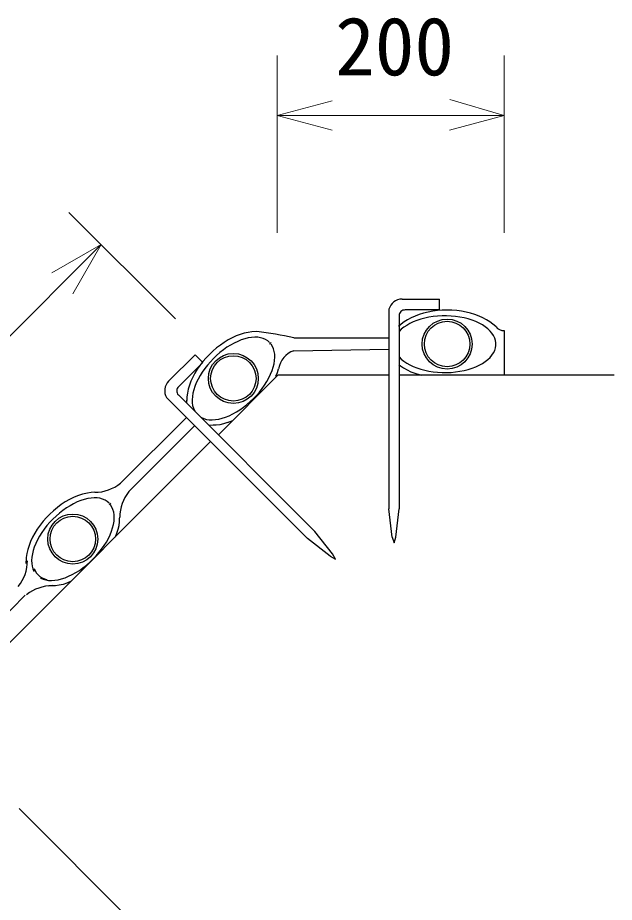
# Model space of a CAD drawing. Units: millimetres, scale not verified. Extents: x 200 to 8200, y 200 to 5838.
# Drawn here: x 2945 to 3470, y 3580 to 4359 of the extents above; entities that cross this region are included whole.
import ezdxf
from ezdxf.enums import TextEntityAlignment as Align

# ---------------------------------------------------------------- set-up
doc = ezdxf.new("R2010")
doc.units = ezdxf.units.MM
doc.header["$LTSCALE"] = 20
for name, color, linetype, lineweight in [('C-STR', 7, 'Continuous', 25), ('C-STR-DIM', 1, 'Continuous', 13), ('C-STR-HTXT', 1, 'Continuous', 13)]:
    doc.layers.add(name, color=color, linetype=linetype, lineweight=lineweight)
doc.styles.add('ＭＳ ゴシック', font='')
doc.styles.get('ＭＳ ゴシック').set_extended_font_data('MS Gothic')

msp = doc.modelspace()

# ---------------------------------------------------------------- linework, layer by layer
at = {"layer": 'C-STR'}
for p, q in [((3283.46, 4111.03), (3316.41, 4111.03)), ((3316.41, 4101.42), (3316.41, 4111.03)), ((3271.94, 4102.15), (3271.94, 3926.43)), ((3316.41, 4101.42), (3286.35, 4101.42)), ((3298.61, 4097.39), (3294.98, 4096.04)), ((3302.43, 4098.55), (3298.61, 4097.39)), ((3306.39, 4099.52), (3302.43, 4098.55)), ((3310.48, 4100.27), (3306.39, 4099.52)), ((3314.66, 4100.82), (3310.48, 4100.27)), ((3318.9, 4101.15), (3314.66, 4100.82)), ((3323.18, 4101.26), (3318.9, 4101.15)), ((3327.45, 4101.15), (3323.18, 4101.26)), ((3331.7, 4100.82), (3327.45, 4101.15)), ((3335.88, 4100.27), (3331.7, 4100.82)), ((3339.96, 4099.52), (3335.88, 4100.27)), ((3343.93, 4098.55), (3339.96, 4099.52)), ((3347.74, 4097.39), (3343.93, 4098.55)), ((3351.38, 4096.04), (3347.74, 4097.39)), ((3280.94, 4096.43), (3280.94, 3926.43)), ((3285.42, 4090.93), (3282.75, 4088.92)), ((3288.36, 4092.79), (3285.42, 4090.93)), ((3290.33, 4089.46), (3287.57, 4087.89)), ((3291.55, 4094.5), (3288.36, 4092.79)), ((3293.32, 4090.9), (3290.33, 4089.46)), ((3294.98, 4096.04), (3291.55, 4094.5)), ((3296.52, 4092.18), (3293.32, 4090.9)), ((3299.92, 4093.29), (3296.52, 4092.18)), ((3303.48, 4094.24), (3299.92, 4093.29)), ((3307.17, 4095.02), (3303.48, 4094.24)), ((3310.98, 4095.61), (3307.17, 4095.02)), ((3314.86, 4096.01), (3310.98, 4095.61)), ((3318.79, 4096.22), (3314.86, 4096.01)), ((3322.74, 4096.24), (3318.79, 4096.22)), ((3326.67, 4096.07), (3322.74, 4096.24)), ((3330.57, 4095.71), (3326.67, 4096.07)), ((3334.39, 4095.16), (3330.57, 4095.71)), ((3338.11, 4094.42), (3334.39, 4095.16)), ((3341.7, 4093.51), (3338.11, 4094.42)), ((3345.13, 4092.42), (3341.7, 4093.51)), ((3348.38, 4091.18), (3345.13, 4092.42)), ((3351.42, 4089.78), (3348.38, 4091.18)), ((3354.8, 4094.5), (3351.38, 4096.04)), ((3354.22, 4088.23), (3351.42, 4089.78)), ((3358, 4092.79), (3354.8, 4094.5)), ((3360.94, 4090.93), (3358, 4092.79)), ((3363.6, 4088.92), (3360.94, 4090.93)), ((3147.82, 4081.66), (3144.42, 4080.9)), ((3151.12, 4082.13), (3147.82, 4081.66)), ((3155.61, 4082.36), (3151.12, 4082.13)), ((3282.75, 4088.92), (3280.39, 4086.79)), ((3282.86, 4084.38), (3280.94, 4082.47)), ((3285.08, 4086.19), (3282.86, 4084.38)), ((3287.57, 4087.89), (3285.08, 4086.19)), ((3356.77, 4086.56), (3354.22, 4088.23)), ((3359.05, 4084.77), (3356.77, 4086.56)), ((3361.03, 4082.88), (3359.05, 4084.77)), ((3362.71, 4080.89), (3361.03, 4082.88)), ((3365.97, 4086.79), (3363.6, 4088.92)), ((3373.59, 4083.28), (3373.59, 4044.29)), ((3130.4, 4075.03), (3126.92, 4072.91)), ((3133.92, 4076.9), (3130.4, 4075.03)), ((3137.45, 4078.51), (3133.92, 4076.9)), ((3138.8, 4073.79), (3135.63, 4072.27)), ((3140.96, 4079.85), (3137.45, 4078.51)), ((3141.94, 4075.05), (3138.8, 4073.79)), ((3144.42, 4080.9), (3140.96, 4079.85)), ((3145.02, 4076.06), (3141.94, 4075.05)), ((3148.04, 4076.8), (3145.02, 4076.06)), ((3150.95, 4077.26), (3148.04, 4076.8)), ((3153.74, 4077.46), (3150.95, 4077.26)), ((3156.39, 4077.37), (3153.74, 4077.46)), ((3158.87, 4077.01), (3156.39, 4077.37)), ((3161.18, 4076.38), (3158.87, 4077.01)), ((3163.28, 4075.47), (3161.18, 4076.38)), ((3165.17, 4074.31), (3163.28, 4075.47)), ((3166.83, 4072.89), (3165.17, 4074.31)), ((3188.16, 4076.94), (3271.94, 4076.94)), ((3364.07, 4078.83), (3362.71, 4080.89)), ((3365.1, 4076.72), (3364.07, 4078.83)), ((3365.79, 4074.56), (3365.1, 4076.72)), ((3366.13, 4072.38), (3365.79, 4074.56)), ((3120.15, 4067.98), (3116.92, 4065.21)), ((3123.49, 4070.55), (3120.15, 4067.98)), ((3126.19, 4066.36), (3123.14, 4063.99)), ((3126.92, 4072.91), (3123.49, 4070.55)), ((3129.3, 4068.55), (3126.19, 4066.36)), ((3132.45, 4070.52), (3129.3, 4068.55)), ((3135.63, 4072.27), (3132.45, 4070.52)), ((3168.25, 4072.89), (3166.83, 4071.23)), ((3169.42, 4069.34), (3168.25, 4071.23)), ((3170.32, 4067.23), (3169.42, 4069.34)), ((3170.95, 4064.93), (3170.32, 4067.23)), ((3188.16, 4065.55), (3271.91, 4066.82)), ((3364.07, 4063.73), (3365.1, 4065.84)), ((3365.1, 4065.84), (3365.79, 4068)), ((3365.79, 4068), (3366.13, 4070.18)), ((3366.13, 4070.18), (3366.13, 4072.38)), ((3077.91, 4038.72), (3101.2, 4062.02)), ((3108, 4055.22), (3101.2, 4062.02)), ((3110.87, 4059.17), (3108.1, 4055.93)), ((3113.82, 4062.27), (3110.87, 4059.17)), ((3116.92, 4065.21), (3113.82, 4062.27)), ((3117.35, 4058.73), (3114.64, 4055.89)), ((3120.19, 4061.44), (3117.35, 4058.73)), ((3123.14, 4063.99), (3120.19, 4061.44)), ((3171.32, 4062.44), (3170.95, 4064.93)), ((3171.21, 4057), (3171.4, 4059.79)), ((3171.4, 4059.79), (3171.32, 4062.44)), ((3280.94, 4060.09), (3282.86, 4058.18)), ((3282.86, 4058.18), (3285.08, 4056.36)), ((3359.05, 4057.79), (3361.03, 4059.68)), ((3361.03, 4059.68), (3362.71, 4061.67)), ((3362.71, 4061.67), (3364.07, 4063.73)), ((3108, 4055.22), (3086.75, 4033.96)), ((3105.53, 4052.59), (3103.18, 4049.17)), ((3108.1, 4055.93), (3105.53, 4052.59)), ((3112.09, 4052.94), (3109.72, 4049.89)), ((3114.64, 4055.89), (3112.09, 4052.94)), ((3169, 4047.99), (3170, 4051.08)), ((3170, 4051.08), (3170.74, 4054.09)), ((3170.74, 4054.09), (3171.21, 4057)), ((3280.8, 4053.41), (3282.08, 4052.36)), ((3282.08, 4052.36), (3284.92, 4050.42)), ((3284.92, 4050.42), (3288.01, 4048.66)), ((3285.08, 4056.36), (3287.57, 4054.67)), ((3287.57, 4054.67), (3290.33, 4053.09)), ((3290.33, 4053.09), (3293.32, 4051.66)), ((3293.32, 4051.66), (3296.52, 4050.38)), ((3296.52, 4050.38), (3299.92, 4049.26)), ((3345.13, 4050.13), (3348.38, 4051.38)), ((3348.38, 4051.38), (3351.42, 4052.78)), ((3351.42, 4052.78), (3354.22, 4054.32)), ((3354.22, 4054.32), (3356.77, 4056)), ((3356.77, 4056), (3359.05, 4057.79)), ((3101.05, 4045.68), (3099.18, 4042.16)), ((3103.18, 4049.17), (3101.05, 4045.68)), ((3105.56, 4043.63), (3103.81, 4040.45)), ((3107.53, 4046.78), (3105.56, 4043.63)), ((3109.72, 4049.89), (3107.53, 4046.78)), ((3121.7, 3991.59), (3174.43, 4044.32)), ((3166.22, 4041.68), (3167.73, 4044.85)), ((3167.73, 4044.85), (3169, 4047.99)), ((3172.45, 4043.18), (3173.7, 4046.28)), ((3172.45, 4043.18), (3173.7, 4046.28)), ((3173.7, 4046.28), (3174.81, 4049.71)), ((3173.7, 4046.28), (3174.81, 4049.71)), ((3174.11, 4044.32), (3271.94, 4044.32)), ((3280.94, 4044.32), (3373.59, 4044.32)), ((3288.01, 4048.66), (3291.31, 4047.08)), ((3291.31, 4047.08), (3294.81, 4045.68)), ((3294.81, 4045.68), (3298.49, 4044.47)), ((3298.49, 4044.47), (3300.41, 4043.96)), ((3299.92, 4049.26), (3303.48, 4048.31)), ((3303.48, 4048.31), (3307.17, 4047.54)), ((3307.17, 4047.54), (3310.98, 4046.95)), ((3310.98, 4046.95), (3314.86, 4046.55)), ((3314.86, 4046.55), (3318.79, 4046.34)), ((3318.79, 4046.34), (3322.74, 4046.32)), ((3322.74, 4046.32), (3326.67, 4046.49)), ((3326.67, 4046.49), (3330.57, 4046.85)), ((3330.57, 4046.85), (3334.39, 4047.4)), ((3334.39, 4047.4), (3338.11, 4048.14)), ((3338.11, 4048.14), (3341.7, 4049.05)), ((3341.7, 4049.05), (3345.13, 4050.13)), ((3373.59, 4044.29), (3470.47, 4044.29)), ((3096.23, 4035.13), (3095.18, 4031.66)), ((3097.57, 4038.63), (3096.23, 4035.13)), ((3099.18, 4042.16), (3097.57, 4038.63)), ((3102.29, 4037.29), (3101.03, 4034.14)), ((3103.81, 4040.45), (3102.29, 4037.29)), ((3160.31, 4032.24), (3162.49, 4035.35)), ((3162.49, 4035.35), (3164.47, 4038.51)), ((3164.47, 4038.51), (3166.22, 4041.68)), ((3094.42, 4028.26), (3093.95, 4024.96)), ((3095.18, 4031.66), (3094.42, 4028.26)), ((3099.28, 4028.05), (3098.82, 4025.13)), ((3100.02, 4031.06), (3099.28, 4028.05)), ((3101.03, 4034.14), (3100.02, 4031.06)), ((3155.38, 4026.25), (3157.93, 4029.2)), ((3157.93, 4029.2), (3160.31, 4032.24)), ((3076.05, 4024.29), (3200.34, 3900.08)), ((3086.45, 4026.62), (3206.7, 3906.44)), ((3093.95, 4024.96), (3093.67, 4019.41)), ((3093.95, 4024.96), (3093.79, 4021.77)), ((3098.82, 4025.13), (3098.63, 4022.34)), ((3098.63, 4022.34), (3098.71, 4019.69)), ((3098.71, 4019.69), (3099.07, 4017.21)), ((3146.88, 4018.15), (3149.83, 4020.7)), ((3149.83, 4020.7), (3152.67, 4023.41)), ((3152.67, 4023.41), (3155.38, 4026.25)), ((3099.07, 4017.21), (3099.71, 4014.9)), ((3099.71, 4014.9), (3100.61, 4012.8)), ((3099.71, 4014.9), (3100.86, 4012.22)), ((3134.4, 4009.86), (3137.57, 4011.61)), ((3137.57, 4011.61), (3140.73, 4013.59)), ((3140.73, 4013.59), (3143.84, 4015.77)), ((3143.84, 4015.77), (3146.88, 4018.15)), ((3035.5, 3948.85), (3093.5, 4006.85)), ((3106.17, 4006.91), (3108.85, 4005.76)), ((3108.85, 4005.76), (3111.15, 4005.13)), ((3111.15, 4005.13), (3113.64, 4004.77)), ((3113.64, 4004.77), (3116.29, 4004.68)), ((3116.29, 4004.68), (3119.08, 4004.87)), ((3119.08, 4004.87), (3121.99, 4005.34)), ((3121.99, 4005.34), (3125, 4006.08)), ((3125, 4006.08), (3128.09, 4007.09)), ((3128.09, 4007.09), (3131.23, 4008.35)), ((3129.8, 4002.38), (3134.32, 4004.2)), ((3131.23, 4008.35), (3134.4, 4009.86)), ((3042.8, 3941.56), (3100.79, 3999.56)), ((3117.26, 3999.91), (3113.34, 3999.75)), ((3119.65, 3999.9), (3117.26, 3999.91)), ((3122.98, 4000.44), (3119.65, 3999.9)), ((3126.37, 4001.27), (3122.98, 4000.44)), ((3129.8, 4002.38), (3126.37, 4001.27)), ((2555.59, 3426.33), (3114.82, 3985.55)), ((2990.47, 3934.43), (2986.88, 3932.36)), ((2994.09, 3936.24), (2990.47, 3934.43)), ((2997.7, 3937.76), (2994.09, 3936.24)), ((3000.51, 3933.63), (2997.37, 3932.37)), ((3002.14, 3939.29), (2997.7, 3937.76)), ((3003.6, 3934.64), (3000.51, 3933.63)), ((3006.4, 3940.24), (3002.14, 3939.29)), ((3006.61, 3935.38), (3003.6, 3934.64)), ((3009.7, 3940.71), (3006.4, 3940.24)), ((3009.53, 3935.84), (3006.61, 3935.38)), ((3012.32, 3936.03), (3009.53, 3935.84)), ((3012.88, 3940.87), (3009.7, 3940.71)), ((3014.97, 3935.95), (3012.32, 3936.03)), ((3017.45, 3935.59), (3014.97, 3935.95)), ((3019.76, 3934.95), (3017.45, 3935.59)), ((3021.86, 3934.05), (3019.76, 3934.95)), ((3023.75, 3932.89), (3021.86, 3934.05)), ((2979.89, 3927.48), (2976.53, 3924.71)), ((2983.35, 3930.04), (2979.89, 3927.48)), ((2986.88, 3932.36), (2983.35, 3930.04)), ((2987.88, 3927.13), (2984.77, 3924.94)), ((2991.03, 3929.1), (2987.88, 3927.13)), ((2994.21, 3930.85), (2991.03, 3929.1)), ((2997.37, 3932.37), (2994.21, 3930.85)), ((3025.41, 3931.47), (3023.75, 3932.89)), ((3026.83, 3931.47), (3025.41, 3929.81)), ((3027.99, 3927.92), (3026.83, 3929.81)), ((3028.9, 3925.81), (3027.99, 3927.92)), ((3029.53, 3923.51), (3028.9, 3925.81)), ((3274.94, 3901.43), (3271.94, 3926.43)), ((3277.94, 3901.43), (3280.94, 3926.43)), ((2970.24, 3918.61), (2967.36, 3915.33)), ((2973.31, 3921.75), (2970.24, 3918.61)), ((2976.53, 3924.71), (2973.31, 3921.75)), ((2978.77, 3920.02), (2975.93, 3917.31)), ((2981.72, 3922.57), (2978.77, 3920.02)), ((2984.77, 3924.94), (2981.72, 3922.57)), ((3029.89, 3921.02), (3029.53, 3923.51)), ((3029.79, 3915.58), (3029.98, 3918.37)), ((3029.98, 3918.37), (3029.89, 3921.02)), ((3029.98, 3918.37), (3029.89, 3921.02)), ((3034.75, 3917.4), (3034.81, 3918.94)), ((2964.67, 3911.93), (2962.21, 3908.44)), ((2967.36, 3915.33), (2964.67, 3911.93)), ((2970.67, 3911.52), (2968.3, 3908.47)), ((2973.22, 3914.47), (2970.67, 3911.52)), ((2975.93, 3917.31), (2973.22, 3914.47)), ((3028.58, 3909.66), (3029.32, 3912.67)), ((3029.32, 3912.67), (3029.79, 3915.58)), ((3033.39, 3908.29), (3034.22, 3911.68)), ((3034.22, 3911.68), (3034.76, 3915.01)), ((3034.76, 3915.01), (3034.75, 3917.4)), ((2959.99, 3904.87), (2958.02, 3901.27)), ((2962.21, 3908.44), (2959.99, 3904.87)), ((2964.14, 3902.21), (2962.39, 3899.03)), ((2966.11, 3905.36), (2964.14, 3902.21)), ((2968.3, 3908.47), (2966.11, 3905.36)), ((3024.8, 3900.26), (3026.31, 3903.43)), ((3026.31, 3903.43), (3027.57, 3906.57)), ((3027.57, 3906.57), (3028.58, 3909.66)), ((3031.03, 3901.76), (3032.28, 3904.86)), ((3032.28, 3904.86), (3033.39, 3908.29)), ((3222.26, 3886.65), (3206.7, 3906.44)), ((2956.33, 3897.65), (2954.93, 3894.05)), ((2958.02, 3901.27), (2956.33, 3897.65)), ((2960.87, 3895.86), (2959.61, 3892.72)), ((2962.39, 3899.03), (2960.87, 3895.86)), ((3021.07, 3893.93), (3023.05, 3897.09)), ((3023.05, 3897.09), (3024.8, 3900.26)), ((3220.14, 3884.53), (3200.34, 3900.08)), ((3274.94, 3901.43), (3276.44, 3896.43)), ((3276.44, 3896.43), (3277.94, 3901.43)), ((2953.03, 3887.01), (2952.54, 3883.62)), ((2953.83, 3890.5), (2953.03, 3887.01)), ((2954.93, 3894.05), (2953.83, 3890.5)), ((2957.86, 3886.62), (2957.4, 3883.71)), ((2958.6, 3889.64), (2957.86, 3886.62)), ((2959.61, 3892.72), (2958.6, 3889.64)), ((3013.96, 3884.83), (3016.51, 3887.78)), ((3016.51, 3887.78), (3018.89, 3890.82)), ((3018.89, 3890.82), (3021.07, 3893.93)), ((3224.74, 3882.05), (3222.26, 3886.65)), ((2952.54, 3883.62), (2952.37, 3880.35)), ((2957.4, 3883.71), (2957.2, 3880.92)), ((2957.2, 3880.92), (2957.29, 3878.27)), ((3005.46, 3876.73), (3008.41, 3879.28)), ((3008.41, 3879.28), (3011.25, 3881.98)), ((3011.25, 3881.98), (3013.96, 3884.83)), ((3220.14, 3884.53), (3224.74, 3882.05)), ((2957.29, 3878.27), (2957.65, 3875.79)), ((2957.65, 3875.79), (2958.28, 3873.48)), ((2958.28, 3873.48), (2959.19, 3871.38)), ((2959.19, 3871.38), (2959.38, 3871.07)), ((2959.41, 3873.77), (2960.32, 3871.66)), ((2960.32, 3871.66), (2961.48, 3869.77)), ((2996.15, 3870.19), (2999.31, 3872.17)), ((2999.31, 3872.17), (3002.42, 3874.35)), ((3002.42, 3874.35), (3005.46, 3876.73)), ((2961.48, 3869.77), (2962.9, 3868.11)), ((2962.9, 3868.11), (2964.56, 3866.69)), ((2964.56, 3866.69), (2966.45, 3865.53)), ((2965.01, 3865.43), (2965.32, 3865.24)), ((2965.32, 3865.24), (2967.43, 3864.34)), ((2966.45, 3865.53), (2968.56, 3864.62)), ((2967.43, 3864.34), (2969.73, 3863.71)), ((2968.56, 3864.62), (2970.86, 3863.99)), ((2969.73, 3863.71), (2972.22, 3863.34)), ((2972.22, 3863.34), (2974.87, 3863.26)), ((2974.87, 3863.26), (2977.66, 3863.45)), ((2977.66, 3863.45), (2980.57, 3863.92)), ((2980.57, 3863.92), (2983.58, 3864.66)), ((2983.58, 3864.66), (2986.67, 3865.66)), ((2986.67, 3865.66), (2989.81, 3866.93)), ((2989.81, 3866.93), (2992.98, 3868.44)), ((2992.98, 3868.44), (2996.15, 3870.19)), ((2975.83, 3858.49), (2974.3, 3858.42)), ((2978.23, 3858.48), (2975.83, 3858.49)), ((2981.56, 3859.01), (2978.23, 3858.48)), ((2984.95, 3859.85), (2981.56, 3859.01)), ((2988.38, 3860.96), (2984.95, 3859.85)), ((2991.48, 3862.21), (2988.38, 3860.96)), ((2901.38, 3800.13), (2951.68, 3850.45))]:
    msp.add_line(p, q, dxfattribs=at)
at = {"layer": 'C-STR', "color": 3}
for centre, radius in [((3323.18, 4071.44), 22), ((3323.18, 4071.44), 20), ((3134.9, 4041.18), 22), ((3134.9, 4041.18), 20), ((2993.48, 3899.76), 22), ((2993.48, 3899.76), 20)]:
    msp.add_circle(centre, radius, dxfattribs=at)
at = {"layer": 'C-STR'}
for centre, radius, start, end in [((3283.62, 4098.91), 12.12, 90.74558, 164.52089), ((3285.94, 4096.43), 5, 85.32404, 180), ((3112.59, 3723.26), 361.67, 77.93816, 83.16807), ((3373.18, 4092.43), 9.16, 218.06352, 272.57155), ((3373.18, 4092.43), 9.16, 218.06352, 272.57155), ((3194.86, 4046.37), 20.32, 109.23837, 170.54034), ((3086.59, 4030.26), 12.12, 135.76262, 209.53793), ((3089.99, 4030.15), 5, 130.3409, 225.01704), ((3012.57, 3977.79), 36.92, 270.49011, 308.39775), ((3071.73, 3918.62), 36.92, 141.60225, 179.50989), ((2916.58, 3880.95), 36.92, 321.60225, 359.50989), ((2915.45, 3880.67), 36.92, 356.1067, 359.50989), ((2975.74, 3821.79), 36.92, 90.49011, 128.39775), ((2974.61, 3821.51), 36.92, 90.49011, 93.8933)]:
    msp.add_arc(centre, radius, start, end, dxfattribs=at)
at = {"layer": 'C-STR-DIM'}
for p, q in [((3173.59, 4169.26), (3173.59, 4325.6)), ((3373.59, 4169.26), (3373.59, 4325.6)), ((3173.59, 4272.61), (3221.88, 4285.55)), ((3373.59, 4272.61), (3325.59, 4286.61)), ((3173.59, 4272.61), (3221.88, 4259.67)), ((3173.59, 4272.61), (3373.59, 4272.61)), ((3373.59, 4272.61), (3325.29, 4259.67)), ((3173.59, 4265.6), (3173.59, 4232.61)), ((3373.59, 4265.6), (3373.59, 4232.61)), ((3083.95, 4093.54), (2990.13, 4187.36)), ((2735.61, 3876.2), (3018.45, 4159.04)), ((3018.45, 4159.04), (2975.15, 4134.04)), ((3018.45, 4159.04), (2993.45, 4115.74))]:
    msp.add_line(p, q, dxfattribs=at)
at = {"layer": 'C-STR-HTXT'}
msp.add_line((2946.37, 3662.58), (3138.02, 3470.32), dxfattribs=at)

# ---------------------------------------------------------------- texts
at = {"layer": 'C-STR-DIM', "color": 7, "style": 'ＭＳ ゴシック'}
msp.add_text('200', height=51.32, dxfattribs=at).set_placement((3224.58, 4292.61), align=Align.BOTTOM_LEFT)

doc.saveas('drawing.dxf')
